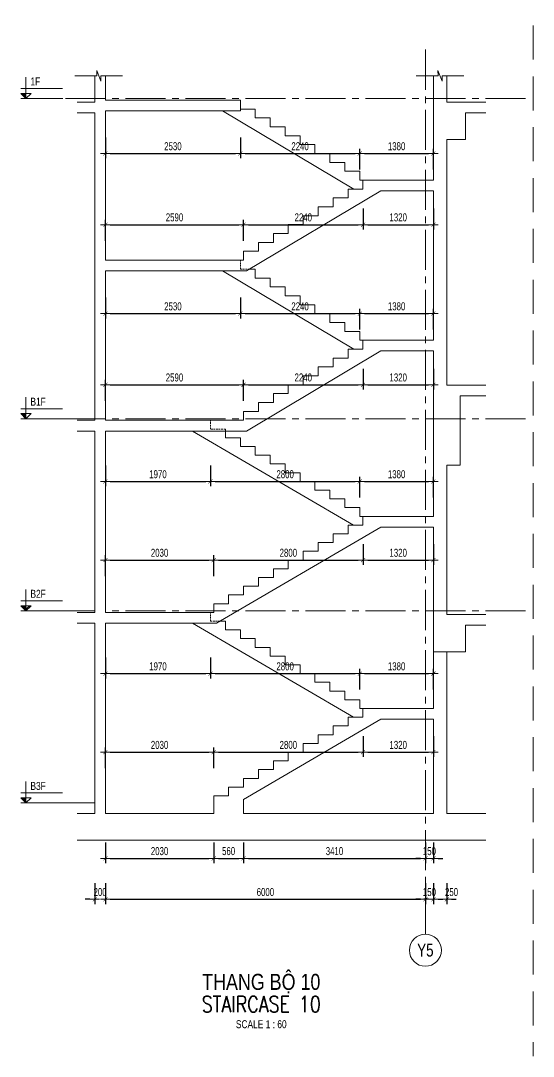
# Model space of a CAD drawing. Header units: millimetres. Extents: x -179076 to 254975, y -18667 to 296191.
# Drawn here: x 132580 to 142192, y 226951 to 246356 of the extents above; entities that cross this region are included whole.
import ezdxf
from ezdxf.enums import TextEntityAlignment as Align

# ---------------------------------------------------------------- set-up
doc = ezdxf.new("R2010")
doc.units = ezdxf.units.MM
doc.linetypes.add('CENTER2', pattern=[1.125, 0.75, -0.125, 0.125, -0.125])
doc.linetypes.add('HIDDEN2', pattern=[4.7625, 3.175, -1.5875])
doc.layers.get('Defpoints').update_dxf_attribs({"color": 151, "lineweight": 9})
for name, color, linetype, lineweight in [('NDC_S_ANNO', 7, 'Continuous', 20), ('NDC_S_AXIS', 5, 'CENTER2', 13), ('NDC_S_CONTINUOUS', 3, 'Continuous', 20), ('NDC_S_DIM', 1, 'Continuous', 15), ('NDC_S_ENG TITLE', 3, 'Continuous', 20), ('NDC_S_HIDDEN', 8, 'HIDDEN2', 13), ('NDC_S_SLAB', 2, 'Continuous', 20), ('NDC_S_SYMBOL', 1, 'Continuous', 15), ('NDC_S_TEXT SYMBOL', 7, 'Continuous', 20), ('NDC_S_VN TEXT', 7, 'Continuous', 20), ('NDC_S_VN TITLE', 6, 'Continuous', 35)]:
    doc.layers.add(name, color=color, linetype=linetype, lineweight=lineweight)
doc.styles.add('NDC_ANNO', font='', dxfattribs={"width": 0.8})
doc.styles.add('NDC_DIM', font='', dxfattribs={"width": 0.75})
doc.styles.add('NDC_EN TXT', font='romans.shx', dxfattribs={"width": 0.8})
doc.styles.add('NDC_VIE TXT', font='arial.ttf', dxfattribs={"width": 0.8})
doc.styles.get('NDC_ANNO').set_extended_font_data('Dotum')
doc.styles.get('NDC_DIM').set_extended_font_data('Dotum')
doc.dimstyles.new('NDC_dim_60', dxfattribs={"dimscale": 60, "dimtxt": 2.5, "dimasz": 1.5, "dimexe": 1.5, "dimexo": 2.5, "dimgap": 1, "dimtad": 1, "dimdec": 0, "dimzin": 0, "dimdsep": 46, "dimtxsty": 'NDC_DIM', "dimblk": 'DIMMARK', "dimcen": 0.09, "dimdle": 1.2, "dimclrd": 1, "dimclre": 1, "dimclrt": 3, "dimadec": 0, "dimazin": 0, "dimtfac": 1, "dimtdec": 0, "dimtix": 1, "dimtofl": 0, "dimtmove": 0, "dimatfit": 3, "dimfxl": 5, "dimfxlon": 1, "dimtolj": 1, "dimtzin": 0, "dimarcsym": 0})

# ---------------------------------------------------------------- blocks, each defined once
blk = doc.blocks.new('kata_block_CT')
at = {"layer": 'NDC_S_ANNO'}
blk.add_hatch(color=3, dxfattribs=at).paths.add_polyline_path([(0, 1.6), (-1.61, 1.6), (0, 0)])
at = {"layer": 'NDC_S_ANNO', "ltscale": 50}
h = blk.add_hatch(dxfattribs=at)
h.set_pattern_fill('ANSI31', color=256, scale=1.406, style=0)
h.paths.add_polyline_path([(0, 1.6), (0, 0), (1.61, 1.6)])
for p, q in [((11.56, 0), (-1.64, 0)), ((-1.59, 3.14), (11.47, 3.14))]:
    blk.add_line(p, q, dxfattribs=at)
for points in [[(0, 6.69), (0, 0)], [(0, 0), (-1.61, 1.6), (0, 1.6)], [(0, 0), (1.61, 1.6), (0, 1.6)]]:
    blk.add_lwpolyline(points, dxfattribs=at)
at = {"layer": 'NDC_S_ANNO', "color": 8, "ltscale": 50}
blk.add_lwpolyline([(0, 0), (-1.61, 1.6), (0, 1.6)], dxfattribs=at)
at = {"layer": 'NDC_S_TEXT SYMBOL', "color": 3, "style": 'NDC_ANNO', "width": 0.8}
blk.add_attdef('CT', (1.41, 4.07), '', height=2.5, dxfattribs=at)
blk = doc.blocks.new('DIMMARK')
at = {"layer": 'NDC_S_DIM', "color": 1}
blk.add_line((-1.5, 0), (1, 0), dxfattribs=at)
at = {"layer": 'NDC_S_DIM', "color": 2, "const_width": 0.1}
blk.add_lwpolyline([(-0.42, -0.42), (0.42, 0.42)], dxfattribs=at)
blk = doc.blocks.new('*D1281')
at = {"layer": 'Defpoints', "color": 0, "transparency": 16777216}
for p in [(136199, 232650), (134169, 231498), (136199, 231498)]:
    blk.add_point(p, dxfattribs=at)
at = {"layer": 'NDC_S_DIM', "color": 1, "lineweight": -2, "transparency": 16777216}
for p, q in [((134169, 232350), (134169, 232740)), ((136199, 232350), (136199, 232740)), ((134259, 232650), (136109, 232650))]:
    blk.add_line(p, q, dxfattribs=at)
at = {"layer": 'NDC_S_DIM', "color": 1, "lineweight": -2, "transparency": 16777216, "xscale": 90, "yscale": 90, "zscale": 90, "rotation": 180}
blk.add_blockref('DIMMARK', (134169, 232650), dxfattribs=at)
at = {"layer": 'NDC_S_DIM', "color": 1, "lineweight": -2, "transparency": 16777216, "xscale": 90, "yscale": 90, "zscale": 90}
blk.add_blockref('DIMMARK', (136199, 232650), dxfattribs=at)
at = {"layer": 'NDC_S_DIM', "color": 3, "transparency": 16777216, "insert": (135184, 232785), "char_height": 150, "attachment_point": 5, "style": 'NDC_DIM'}
blk.add_mtext('\\A1;2030', dxfattribs=at)
blk = doc.blocks.new('*D1282')
at = {"layer": 'Defpoints', "color": 0, "transparency": 16777216}
for p in [(138999, 233304), (138999, 232650), (136199, 231498)]:
    blk.add_point(p, dxfattribs=at)
at = {"layer": 'NDC_S_DIM', "color": 1, "lineweight": -2, "transparency": 16777216}
for p, q in [((138999, 232950), (138999, 232560)), ((136199, 232350), (136199, 232740)), ((136289, 232650), (138909, 232650))]:
    blk.add_line(p, q, dxfattribs=at)
at = {"layer": 'NDC_S_DIM', "color": 1, "lineweight": -2, "transparency": 16777216, "xscale": 90, "yscale": 90, "zscale": 90, "rotation": 180}
blk.add_blockref('DIMMARK', (136199, 232650), dxfattribs=at)
at = {"layer": 'NDC_S_DIM', "color": 1, "lineweight": -2, "transparency": 16777216, "xscale": 90, "yscale": 90, "zscale": 90}
blk.add_blockref('DIMMARK', (138999, 232650), dxfattribs=at)
at = {"layer": 'NDC_S_DIM', "color": 3, "transparency": 16777216, "insert": (137599, 232785), "char_height": 150, "attachment_point": 5, "style": 'NDC_DIM'}
blk.add_mtext('\\A1;2800', dxfattribs=at)
blk = doc.blocks.new('*D1283')
at = {"layer": 'Defpoints', "color": 0, "transparency": 16777216}
for p in [(138999, 233304), (140319, 233268), (140319, 232650)]:
    blk.add_point(p, dxfattribs=at)
at = {"layer": 'NDC_S_DIM', "color": 1, "lineweight": -2, "transparency": 16777216}
for p, q in [((138999, 232950), (138999, 232560)), ((140319, 232950), (140319, 232560)), ((139089, 232650), (140229, 232650))]:
    blk.add_line(p, q, dxfattribs=at)
at = {"layer": 'NDC_S_DIM', "color": 1, "lineweight": -2, "transparency": 16777216, "xscale": 90, "yscale": 90, "zscale": 90, "rotation": 180}
blk.add_blockref('DIMMARK', (138999, 232650), dxfattribs=at)
at = {"layer": 'NDC_S_DIM', "color": 1, "lineweight": -2, "transparency": 16777216, "xscale": 90, "yscale": 90, "zscale": 90}
blk.add_blockref('DIMMARK', (140319, 232650), dxfattribs=at)
at = {"layer": 'NDC_S_DIM', "color": 3, "transparency": 16777216, "insert": (139659, 232785), "char_height": 150, "attachment_point": 5, "style": 'NDC_DIM'}
blk.add_mtext('\\A1;1320', dxfattribs=at)
blk = doc.blocks.new('*D1284')
at = {"layer": 'Defpoints', "color": 0, "transparency": 16777216}
for p in [(134169, 235268), (136139, 235268), (136139, 234122)]:
    blk.add_point(p, dxfattribs=at)
at = {"layer": 'NDC_S_DIM', "color": 1, "lineweight": -2, "transparency": 16777216}
for p, q in [((134169, 234422), (134169, 234032)), ((136139, 234422), (136139, 234032)), ((134259, 234122), (136049, 234122))]:
    blk.add_line(p, q, dxfattribs=at)
at = {"layer": 'NDC_S_DIM', "color": 1, "lineweight": -2, "transparency": 16777216, "xscale": 90, "yscale": 90, "zscale": 90, "rotation": 180}
blk.add_blockref('DIMMARK', (134169, 234122), dxfattribs=at)
at = {"layer": 'NDC_S_DIM', "color": 1, "lineweight": -2, "transparency": 16777216, "xscale": 90, "yscale": 90, "zscale": 90}
blk.add_blockref('DIMMARK', (136139, 234122), dxfattribs=at)
at = {"layer": 'NDC_S_DIM', "color": 3, "transparency": 16777216, "insert": (135154, 234257), "char_height": 150, "attachment_point": 5, "style": 'NDC_DIM'}
blk.add_mtext('\\A1;1970', dxfattribs=at)
blk = doc.blocks.new('*D1285')
at = {"layer": 'Defpoints', "color": 0, "transparency": 16777216}
for p in [(136139, 235268), (138939, 234122), (138939, 233468)]:
    blk.add_point(p, dxfattribs=at)
at = {"layer": 'NDC_S_DIM', "color": 1, "lineweight": -2, "transparency": 16777216}
for p, q in [((136139, 234422), (136139, 234032)), ((136229, 234122), (138849, 234122)), ((138939, 233822), (138939, 234212))]:
    blk.add_line(p, q, dxfattribs=at)
at = {"layer": 'NDC_S_DIM', "color": 1, "lineweight": -2, "transparency": 16777216, "xscale": 90, "yscale": 90, "zscale": 90, "rotation": 180}
blk.add_blockref('DIMMARK', (136139, 234122), dxfattribs=at)
at = {"layer": 'NDC_S_DIM', "color": 1, "lineweight": -2, "transparency": 16777216, "xscale": 90, "yscale": 90, "zscale": 90}
blk.add_blockref('DIMMARK', (138939, 234122), dxfattribs=at)
at = {"layer": 'NDC_S_DIM', "color": 3, "transparency": 16777216, "insert": (137539, 234257), "char_height": 150, "attachment_point": 5, "style": 'NDC_DIM'}
blk.add_mtext('\\A1;2800', dxfattribs=at)
blk = doc.blocks.new('*D1286')
at = {"layer": 'Defpoints', "color": 0, "transparency": 16777216}
for p in [(140319, 234122), (138939, 233468), (140319, 233468)]:
    blk.add_point(p, dxfattribs=at)
at = {"layer": 'NDC_S_DIM', "color": 1, "lineweight": -2, "transparency": 16777216}
for p, q in [((138939, 233822), (138939, 234212)), ((139029, 234122), (140229, 234122)), ((140319, 233822), (140319, 234212))]:
    blk.add_line(p, q, dxfattribs=at)
at = {"layer": 'NDC_S_DIM', "color": 1, "lineweight": -2, "transparency": 16777216, "xscale": 90, "yscale": 90, "zscale": 90, "rotation": 180}
blk.add_blockref('DIMMARK', (138939, 234122), dxfattribs=at)
at = {"layer": 'NDC_S_DIM', "color": 1, "lineweight": -2, "transparency": 16777216, "xscale": 90, "yscale": 90, "zscale": 90}
blk.add_blockref('DIMMARK', (140319, 234122), dxfattribs=at)
at = {"layer": 'NDC_S_DIM', "color": 3, "transparency": 16777216, "insert": (139629, 234257), "char_height": 150, "attachment_point": 5, "style": 'NDC_DIM'}
blk.add_mtext('\\A1;1380', dxfattribs=at)
blk = doc.blocks.new('*D1287')
at = {"layer": 'Defpoints', "color": 0, "transparency": 16777216}
for p in [(136199, 236250), (134169, 235268), (136199, 235298)]:
    blk.add_point(p, dxfattribs=at)
at = {"layer": 'NDC_S_DIM', "color": 1, "lineweight": -2, "transparency": 16777216}
for p, q in [((134169, 235950), (134169, 236340)), ((134259, 236250), (136109, 236250)), ((136199, 235950), (136199, 236340))]:
    blk.add_line(p, q, dxfattribs=at)
at = {"layer": 'NDC_S_DIM', "color": 1, "lineweight": -2, "transparency": 16777216, "xscale": 90, "yscale": 90, "zscale": 90, "rotation": 180}
blk.add_blockref('DIMMARK', (134169, 236250), dxfattribs=at)
at = {"layer": 'NDC_S_DIM', "color": 1, "lineweight": -2, "transparency": 16777216, "xscale": 90, "yscale": 90, "zscale": 90}
blk.add_blockref('DIMMARK', (136199, 236250), dxfattribs=at)
at = {"layer": 'NDC_S_DIM', "color": 3, "transparency": 16777216, "insert": (135184, 236385), "char_height": 150, "attachment_point": 5, "style": 'NDC_DIM'}
blk.add_mtext('\\A1;2030', dxfattribs=at)
blk = doc.blocks.new('*D1288')
at = {"layer": 'Defpoints', "color": 0, "transparency": 16777216}
for p in [(138999, 236904), (138999, 236250), (136199, 235298)]:
    blk.add_point(p, dxfattribs=at)
at = {"layer": 'NDC_S_DIM', "color": 1, "lineweight": -2, "transparency": 16777216}
for p, q in [((138999, 236550), (138999, 236160)), ((136199, 235950), (136199, 236340)), ((136289, 236250), (138909, 236250))]:
    blk.add_line(p, q, dxfattribs=at)
at = {"layer": 'NDC_S_DIM', "color": 1, "lineweight": -2, "transparency": 16777216, "xscale": 90, "yscale": 90, "zscale": 90, "rotation": 180}
blk.add_blockref('DIMMARK', (136199, 236250), dxfattribs=at)
at = {"layer": 'NDC_S_DIM', "color": 1, "lineweight": -2, "transparency": 16777216, "xscale": 90, "yscale": 90, "zscale": 90}
blk.add_blockref('DIMMARK', (138999, 236250), dxfattribs=at)
at = {"layer": 'NDC_S_DIM', "color": 3, "transparency": 16777216, "insert": (137599, 236385), "char_height": 150, "attachment_point": 5, "style": 'NDC_DIM'}
blk.add_mtext('\\A1;2800', dxfattribs=at)
blk = doc.blocks.new('*D1289')
at = {"layer": 'Defpoints', "color": 0, "transparency": 16777216}
for p in [(138999, 236904), (140319, 236868), (140319, 236250)]:
    blk.add_point(p, dxfattribs=at)
at = {"layer": 'NDC_S_DIM', "color": 1, "lineweight": -2, "transparency": 16777216}
for p, q in [((138999, 236550), (138999, 236160)), ((140319, 236550), (140319, 236160)), ((139089, 236250), (140229, 236250))]:
    blk.add_line(p, q, dxfattribs=at)
at = {"layer": 'NDC_S_DIM', "color": 1, "lineweight": -2, "transparency": 16777216, "xscale": 90, "yscale": 90, "zscale": 90, "rotation": 180}
blk.add_blockref('DIMMARK', (138999, 236250), dxfattribs=at)
at = {"layer": 'NDC_S_DIM', "color": 1, "lineweight": -2, "transparency": 16777216, "xscale": 90, "yscale": 90, "zscale": 90}
blk.add_blockref('DIMMARK', (140319, 236250), dxfattribs=at)
at = {"layer": 'NDC_S_DIM', "color": 3, "transparency": 16777216, "insert": (139659, 236385), "char_height": 150, "attachment_point": 5, "style": 'NDC_DIM'}
blk.add_mtext('\\A1;1320', dxfattribs=at)
blk = doc.blocks.new('*D1290')
at = {"layer": 'Defpoints', "color": 0, "transparency": 16777216}
for p in [(134169, 238868), (136139, 238868), (136139, 237722)]:
    blk.add_point(p, dxfattribs=at)
at = {"layer": 'NDC_S_DIM', "color": 1, "lineweight": -2, "transparency": 16777216}
for p, q in [((134169, 238022), (134169, 237632)), ((136139, 238022), (136139, 237632)), ((134259, 237722), (136049, 237722))]:
    blk.add_line(p, q, dxfattribs=at)
at = {"layer": 'NDC_S_DIM', "color": 1, "lineweight": -2, "transparency": 16777216, "xscale": 90, "yscale": 90, "zscale": 90, "rotation": 180}
blk.add_blockref('DIMMARK', (134169, 237722), dxfattribs=at)
at = {"layer": 'NDC_S_DIM', "color": 1, "lineweight": -2, "transparency": 16777216, "xscale": 90, "yscale": 90, "zscale": 90}
blk.add_blockref('DIMMARK', (136139, 237722), dxfattribs=at)
at = {"layer": 'NDC_S_DIM', "color": 3, "transparency": 16777216, "insert": (135154, 237857), "char_height": 150, "attachment_point": 5, "style": 'NDC_DIM'}
blk.add_mtext('\\A1;1970', dxfattribs=at)
blk = doc.blocks.new('*D1291')
at = {"layer": 'Defpoints', "color": 0, "transparency": 16777216}
for p in [(136139, 238868), (138939, 237722), (138939, 237068)]:
    blk.add_point(p, dxfattribs=at)
at = {"layer": 'NDC_S_DIM', "color": 1, "lineweight": -2, "transparency": 16777216}
for p, q in [((136139, 238022), (136139, 237632)), ((136229, 237722), (138849, 237722)), ((138939, 237422), (138939, 237812))]:
    blk.add_line(p, q, dxfattribs=at)
at = {"layer": 'NDC_S_DIM', "color": 1, "lineweight": -2, "transparency": 16777216, "xscale": 90, "yscale": 90, "zscale": 90, "rotation": 180}
blk.add_blockref('DIMMARK', (136139, 237722), dxfattribs=at)
at = {"layer": 'NDC_S_DIM', "color": 1, "lineweight": -2, "transparency": 16777216, "xscale": 90, "yscale": 90, "zscale": 90}
blk.add_blockref('DIMMARK', (138939, 237722), dxfattribs=at)
at = {"layer": 'NDC_S_DIM', "color": 3, "transparency": 16777216, "insert": (137539, 237857), "char_height": 150, "attachment_point": 5, "style": 'NDC_DIM'}
blk.add_mtext('\\A1;2800', dxfattribs=at)
blk = doc.blocks.new('*D1292')
at = {"layer": 'Defpoints', "color": 0, "transparency": 16777216}
for p in [(140319, 237722), (138939, 237068), (140319, 237068)]:
    blk.add_point(p, dxfattribs=at)
at = {"layer": 'NDC_S_DIM', "color": 1, "lineweight": -2, "transparency": 16777216}
for p, q in [((138939, 237422), (138939, 237812)), ((139029, 237722), (140229, 237722)), ((140319, 237422), (140319, 237812))]:
    blk.add_line(p, q, dxfattribs=at)
at = {"layer": 'NDC_S_DIM', "color": 1, "lineweight": -2, "transparency": 16777216, "xscale": 90, "yscale": 90, "zscale": 90, "rotation": 180}
blk.add_blockref('DIMMARK', (138939, 237722), dxfattribs=at)
at = {"layer": 'NDC_S_DIM', "color": 1, "lineweight": -2, "transparency": 16777216, "xscale": 90, "yscale": 90, "zscale": 90}
blk.add_blockref('DIMMARK', (140319, 237722), dxfattribs=at)
at = {"layer": 'NDC_S_DIM', "color": 3, "transparency": 16777216, "insert": (139629, 237857), "char_height": 150, "attachment_point": 5, "style": 'NDC_DIM'}
blk.add_mtext('\\A1;1380', dxfattribs=at)
blk = doc.blocks.new('*D1293')
at = {"layer": 'Defpoints', "color": 0, "transparency": 16777216}
for p in [(136759, 239534), (134169, 238868), (136759, 238868)]:
    blk.add_point(p, dxfattribs=at)
at = {"layer": 'NDC_S_DIM', "color": 1, "lineweight": -2, "transparency": 16777216}
for p, q in [((134169, 239234), (134169, 239624)), ((134259, 239534), (136669, 239534)), ((136759, 239234), (136759, 239624))]:
    blk.add_line(p, q, dxfattribs=at)
at = {"layer": 'NDC_S_DIM', "color": 1, "lineweight": -2, "transparency": 16777216, "xscale": 90, "yscale": 90, "zscale": 90, "rotation": 180}
blk.add_blockref('DIMMARK', (134169, 239534), dxfattribs=at)
at = {"layer": 'NDC_S_DIM', "color": 1, "lineweight": -2, "transparency": 16777216, "xscale": 90, "yscale": 90, "zscale": 90}
blk.add_blockref('DIMMARK', (136759, 239534), dxfattribs=at)
at = {"layer": 'NDC_S_DIM', "color": 3, "transparency": 16777216, "insert": (135464, 239670), "char_height": 150, "attachment_point": 5, "style": 'NDC_DIM'}
blk.add_mtext('\\A1;2590', dxfattribs=at)
blk = doc.blocks.new('*D1294')
at = {"layer": 'Defpoints', "color": 0, "transparency": 16777216}
for p in [(138999, 240201), (138999, 239534), (136759, 238868)]:
    blk.add_point(p, dxfattribs=at)
at = {"layer": 'NDC_S_DIM', "color": 1, "lineweight": -2, "transparency": 16777216}
for p, q in [((138999, 239834), (138999, 239444)), ((136759, 239234), (136759, 239624)), ((136849, 239534), (138909, 239534))]:
    blk.add_line(p, q, dxfattribs=at)
at = {"layer": 'NDC_S_DIM', "color": 1, "lineweight": -2, "transparency": 16777216, "xscale": 90, "yscale": 90, "zscale": 90, "rotation": 180}
blk.add_blockref('DIMMARK', (136759, 239534), dxfattribs=at)
at = {"layer": 'NDC_S_DIM', "color": 1, "lineweight": -2, "transparency": 16777216, "xscale": 90, "yscale": 90, "zscale": 90}
blk.add_blockref('DIMMARK', (138999, 239534), dxfattribs=at)
at = {"layer": 'NDC_S_DIM', "color": 3, "transparency": 16777216, "insert": (137879, 239670), "char_height": 150, "attachment_point": 5, "style": 'NDC_DIM'}
blk.add_mtext('\\A1;2240', dxfattribs=at)
blk = doc.blocks.new('*D1295')
at = {"layer": 'Defpoints', "color": 0, "transparency": 16777216}
for p in [(138999, 240201), (140319, 240168), (140319, 239534)]:
    blk.add_point(p, dxfattribs=at)
at = {"layer": 'NDC_S_DIM', "color": 1, "lineweight": -2, "transparency": 16777216}
for p, q in [((138999, 239834), (138999, 239444)), ((140319, 239834), (140319, 239444)), ((139089, 239534), (140229, 239534))]:
    blk.add_line(p, q, dxfattribs=at)
at = {"layer": 'NDC_S_DIM', "color": 1, "lineweight": -2, "transparency": 16777216, "xscale": 90, "yscale": 90, "zscale": 90, "rotation": 180}
blk.add_blockref('DIMMARK', (138999, 239534), dxfattribs=at)
at = {"layer": 'NDC_S_DIM', "color": 1, "lineweight": -2, "transparency": 16777216, "xscale": 90, "yscale": 90, "zscale": 90}
blk.add_blockref('DIMMARK', (140319, 239534), dxfattribs=at)
at = {"layer": 'NDC_S_DIM', "color": 3, "transparency": 16777216, "insert": (139659, 239670), "char_height": 150, "attachment_point": 5, "style": 'NDC_DIM'}
blk.add_mtext('\\A1;1320', dxfattribs=at)
blk = doc.blocks.new('*D1296')
at = {"layer": 'Defpoints', "color": 0, "transparency": 16777216}
for p in [(134169, 241868), (136699, 241865), (136699, 240868)]:
    blk.add_point(p, dxfattribs=at)
at = {"layer": 'NDC_S_DIM', "color": 1, "lineweight": -2, "transparency": 16777216}
for p, q in [((134169, 241168), (134169, 240778)), ((136699, 241168), (136699, 240778)), ((134259, 240868), (136609, 240868))]:
    blk.add_line(p, q, dxfattribs=at)
at = {"layer": 'NDC_S_DIM', "color": 1, "lineweight": -2, "transparency": 16777216, "xscale": 90, "yscale": 90, "zscale": 90, "rotation": 180}
blk.add_blockref('DIMMARK', (134169, 240868), dxfattribs=at)
at = {"layer": 'NDC_S_DIM', "color": 1, "lineweight": -2, "transparency": 16777216, "xscale": 90, "yscale": 90, "zscale": 90}
blk.add_blockref('DIMMARK', (136699, 240868), dxfattribs=at)
at = {"layer": 'NDC_S_DIM', "color": 3, "transparency": 16777216, "insert": (135434, 241003), "char_height": 150, "attachment_point": 5, "style": 'NDC_DIM'}
blk.add_mtext('\\A1;2530', dxfattribs=at)
blk = doc.blocks.new('*D1297')
at = {"layer": 'Defpoints', "color": 0, "transparency": 16777216}
for p in [(136699, 241865), (138939, 240868), (138939, 240368)]:
    blk.add_point(p, dxfattribs=at)
at = {"layer": 'NDC_S_DIM', "color": 1, "lineweight": -2, "transparency": 16777216}
for p, q in [((136699, 241168), (136699, 240778)), ((136789, 240868), (138849, 240868)), ((138939, 240568), (138939, 240958))]:
    blk.add_line(p, q, dxfattribs=at)
at = {"layer": 'NDC_S_DIM', "color": 1, "lineweight": -2, "transparency": 16777216, "xscale": 90, "yscale": 90, "zscale": 90, "rotation": 180}
blk.add_blockref('DIMMARK', (136699, 240868), dxfattribs=at)
at = {"layer": 'NDC_S_DIM', "color": 1, "lineweight": -2, "transparency": 16777216, "xscale": 90, "yscale": 90, "zscale": 90}
blk.add_blockref('DIMMARK', (138939, 240868), dxfattribs=at)
at = {"layer": 'NDC_S_DIM', "color": 3, "transparency": 16777216, "insert": (137819, 241003), "char_height": 150, "attachment_point": 5, "style": 'NDC_DIM'}
blk.add_mtext('\\A1;2240', dxfattribs=at)
blk = doc.blocks.new('*D1298')
at = {"layer": 'Defpoints', "color": 0, "transparency": 16777216}
for p in [(140319, 240868), (138939, 240368), (140319, 240368)]:
    blk.add_point(p, dxfattribs=at)
at = {"layer": 'NDC_S_DIM', "color": 1, "lineweight": -2, "transparency": 16777216}
for p, q in [((138939, 240568), (138939, 240958)), ((139029, 240868), (140229, 240868)), ((140319, 240568), (140319, 240958))]:
    blk.add_line(p, q, dxfattribs=at)
at = {"layer": 'NDC_S_DIM', "color": 1, "lineweight": -2, "transparency": 16777216, "xscale": 90, "yscale": 90, "zscale": 90, "rotation": 180}
blk.add_blockref('DIMMARK', (138939, 240868), dxfattribs=at)
at = {"layer": 'NDC_S_DIM', "color": 1, "lineweight": -2, "transparency": 16777216, "xscale": 90, "yscale": 90, "zscale": 90}
blk.add_blockref('DIMMARK', (140319, 240868), dxfattribs=at)
at = {"layer": 'NDC_S_DIM', "color": 3, "transparency": 16777216, "insert": (139629, 241003), "char_height": 150, "attachment_point": 5, "style": 'NDC_DIM'}
blk.add_mtext('\\A1;1380', dxfattribs=at)
blk = doc.blocks.new('*D1299')
at = {"layer": 'Defpoints', "color": 0, "transparency": 16777216}
for p in [(136759, 242534), (134169, 241868), (136759, 241868)]:
    blk.add_point(p, dxfattribs=at)
at = {"layer": 'NDC_S_DIM', "color": 1, "lineweight": -2, "transparency": 16777216}
for p, q in [((134169, 242234), (134169, 242624)), ((136759, 242234), (136759, 242624)), ((134259, 242534), (136669, 242534))]:
    blk.add_line(p, q, dxfattribs=at)
at = {"layer": 'NDC_S_DIM', "color": 1, "lineweight": -2, "transparency": 16777216, "xscale": 90, "yscale": 90, "zscale": 90, "rotation": 180}
blk.add_blockref('DIMMARK', (134169, 242534), dxfattribs=at)
at = {"layer": 'NDC_S_DIM', "color": 1, "lineweight": -2, "transparency": 16777216, "xscale": 90, "yscale": 90, "zscale": 90}
blk.add_blockref('DIMMARK', (136759, 242534), dxfattribs=at)
at = {"layer": 'NDC_S_DIM', "color": 3, "transparency": 16777216, "insert": (135464, 242670), "char_height": 150, "attachment_point": 5, "style": 'NDC_DIM'}
blk.add_mtext('\\A1;2590', dxfattribs=at)
blk = doc.blocks.new('*D1300')
at = {"layer": 'Defpoints', "color": 0, "transparency": 16777216}
for p in [(138999, 243201), (138999, 242534), (136759, 241868)]:
    blk.add_point(p, dxfattribs=at)
at = {"layer": 'NDC_S_DIM', "color": 1, "lineweight": -2, "transparency": 16777216}
for p, q in [((138999, 242834), (138999, 242444)), ((136759, 242234), (136759, 242624)), ((136849, 242534), (138909, 242534))]:
    blk.add_line(p, q, dxfattribs=at)
at = {"layer": 'NDC_S_DIM', "color": 1, "lineweight": -2, "transparency": 16777216, "xscale": 90, "yscale": 90, "zscale": 90, "rotation": 180}
blk.add_blockref('DIMMARK', (136759, 242534), dxfattribs=at)
at = {"layer": 'NDC_S_DIM', "color": 1, "lineweight": -2, "transparency": 16777216, "xscale": 90, "yscale": 90, "zscale": 90}
blk.add_blockref('DIMMARK', (138999, 242534), dxfattribs=at)
at = {"layer": 'NDC_S_DIM', "color": 3, "transparency": 16777216, "insert": (137879, 242670), "char_height": 150, "attachment_point": 5, "style": 'NDC_DIM'}
blk.add_mtext('\\A1;2240', dxfattribs=at)
blk = doc.blocks.new('*D1301')
at = {"layer": 'Defpoints', "color": 0, "transparency": 16777216}
for p in [(138999, 243201), (140319, 243168), (140319, 242534)]:
    blk.add_point(p, dxfattribs=at)
at = {"layer": 'NDC_S_DIM', "color": 1, "lineweight": -2, "transparency": 16777216}
for p, q in [((138999, 242834), (138999, 242444)), ((140319, 242834), (140319, 242444)), ((139089, 242534), (140229, 242534))]:
    blk.add_line(p, q, dxfattribs=at)
at = {"layer": 'NDC_S_DIM', "color": 1, "lineweight": -2, "transparency": 16777216, "xscale": 90, "yscale": 90, "zscale": 90, "rotation": 180}
blk.add_blockref('DIMMARK', (138999, 242534), dxfattribs=at)
at = {"layer": 'NDC_S_DIM', "color": 1, "lineweight": -2, "transparency": 16777216, "xscale": 90, "yscale": 90, "zscale": 90}
blk.add_blockref('DIMMARK', (140319, 242534), dxfattribs=at)
at = {"layer": 'NDC_S_DIM', "color": 3, "transparency": 16777216, "insert": (139659, 242670), "char_height": 150, "attachment_point": 5, "style": 'NDC_DIM'}
blk.add_mtext('\\A1;1320', dxfattribs=at)
blk = doc.blocks.new('*D1302')
at = {"layer": 'Defpoints', "color": 0, "transparency": 16777216}
for p in [(134169, 244668), (136699, 244668), (136699, 243868)]:
    blk.add_point(p, dxfattribs=at)
at = {"layer": 'NDC_S_DIM', "color": 1, "lineweight": -2, "transparency": 16777216}
for p, q in [((134169, 244168), (134169, 243778)), ((136699, 244168), (136699, 243778)), ((134259, 243868), (136609, 243868))]:
    blk.add_line(p, q, dxfattribs=at)
at = {"layer": 'NDC_S_DIM', "color": 1, "lineweight": -2, "transparency": 16777216, "xscale": 90, "yscale": 90, "zscale": 90, "rotation": 180}
blk.add_blockref('DIMMARK', (134169, 243868), dxfattribs=at)
at = {"layer": 'NDC_S_DIM', "color": 1, "lineweight": -2, "transparency": 16777216, "xscale": 90, "yscale": 90, "zscale": 90}
blk.add_blockref('DIMMARK', (136699, 243868), dxfattribs=at)
at = {"layer": 'NDC_S_DIM', "color": 3, "transparency": 16777216, "insert": (135434, 244003), "char_height": 150, "attachment_point": 5, "style": 'NDC_DIM'}
blk.add_mtext('\\A1;2530', dxfattribs=at)
blk = doc.blocks.new('*D1303')
at = {"layer": 'Defpoints', "color": 0, "transparency": 16777216}
for p in [(136699, 244668), (138939, 243868), (138939, 243368)]:
    blk.add_point(p, dxfattribs=at)
at = {"layer": 'NDC_S_DIM', "color": 1, "lineweight": -2, "transparency": 16777216}
for p, q in [((136699, 244168), (136699, 243778)), ((138939, 243568), (138939, 243958)), ((136789, 243868), (138849, 243868))]:
    blk.add_line(p, q, dxfattribs=at)
at = {"layer": 'NDC_S_DIM', "color": 1, "lineweight": -2, "transparency": 16777216, "xscale": 90, "yscale": 90, "zscale": 90, "rotation": 180}
blk.add_blockref('DIMMARK', (136699, 243868), dxfattribs=at)
at = {"layer": 'NDC_S_DIM', "color": 1, "lineweight": -2, "transparency": 16777216, "xscale": 90, "yscale": 90, "zscale": 90}
blk.add_blockref('DIMMARK', (138939, 243868), dxfattribs=at)
at = {"layer": 'NDC_S_DIM', "color": 3, "transparency": 16777216, "insert": (137819, 244003), "char_height": 150, "attachment_point": 5, "style": 'NDC_DIM'}
blk.add_mtext('\\A1;2240', dxfattribs=at)
blk = doc.blocks.new('*D1304')
at = {"layer": 'Defpoints', "color": 0, "transparency": 16777216}
for p in [(140319, 243868), (138939, 243368), (140319, 243368)]:
    blk.add_point(p, dxfattribs=at)
at = {"layer": 'NDC_S_DIM', "color": 1, "lineweight": -2, "transparency": 16777216}
for p, q in [((138939, 243568), (138939, 243958)), ((140319, 243568), (140319, 243958)), ((139029, 243868), (140229, 243868))]:
    blk.add_line(p, q, dxfattribs=at)
at = {"layer": 'NDC_S_DIM', "color": 1, "lineweight": -2, "transparency": 16777216, "xscale": 90, "yscale": 90, "zscale": 90, "rotation": 180}
blk.add_blockref('DIMMARK', (138939, 243868), dxfattribs=at)
at = {"layer": 'NDC_S_DIM', "color": 1, "lineweight": -2, "transparency": 16777216, "xscale": 90, "yscale": 90, "zscale": 90}
blk.add_blockref('DIMMARK', (140319, 243868), dxfattribs=at)
at = {"layer": 'NDC_S_DIM', "color": 3, "transparency": 16777216, "insert": (139629, 244003), "char_height": 150, "attachment_point": 5, "style": 'NDC_DIM'}
blk.add_mtext('\\A1;1380', dxfattribs=at)
blk = doc.blocks.new('Drawing name_symbol')
at = {"layer": 'NDC_S_ENG TITLE', "style": 'NDC_EN TXT', "width": 0.8}
blk.add_attdef('SECTDET1', text='', height=5, dxfattribs=at).set_placement((0, 1.01), align=Align.CENTER)
at = {"layer": 'NDC_S_TEXT SYMBOL', "lineweight": 25, "style": 'NDC_ANNO', "width": 0.8}
blk.add_attdef('SSCALE', text='', height=2.5, dxfattribs=at).set_placement((0, -4), align=Align.CENTER)
at = {"layer": 'NDC_S_VN TITLE', "style": 'NDC_VIE TXT', "width": 0.8}
blk.add_attdef('SECTDET2', text='', height=5, dxfattribs=at).set_placement((0, 7.97), align=Align.CENTER)
blk = doc.blocks.new('*U187')
at = {"layer": 'NDC_S_SYMBOL'}
blk.add_line((0, 5), (0, 9), dxfattribs=at)
blk.add_circle((0, 0), 5, dxfattribs=at)
at = {"layer": 'NDC_S_TEXT SYMBOL', "color": 7, "style": 'NDC_ANNO', "width": 0.8}
blk.add_attdef('GRID', text='', height=4, dxfattribs=at).set_placement((0, 0), align=Align.MIDDLE)
blk = doc.blocks.new('*D1317')
at = {"layer": 'Defpoints', "color": 0, "transparency": 16777216}
for p in [(134169, 231498), (136199, 231498), (136199, 230660)]:
    blk.add_point(p, dxfattribs=at)
at = {"layer": 'NDC_S_DIM', "color": 1, "lineweight": -2, "transparency": 16777216}
for p, q in [((134169, 230960), (134169, 230570)), ((136199, 230960), (136199, 230570)), ((134259, 230660), (136109, 230660))]:
    blk.add_line(p, q, dxfattribs=at)
at = {"layer": 'NDC_S_DIM', "color": 1, "lineweight": -2, "transparency": 16777216, "xscale": 90, "yscale": 90, "zscale": 90, "rotation": 180}
blk.add_blockref('DIMMARK', (134169, 230660), dxfattribs=at)
at = {"layer": 'NDC_S_DIM', "color": 1, "lineweight": -2, "transparency": 16777216, "xscale": 90, "yscale": 90, "zscale": 90}
blk.add_blockref('DIMMARK', (136199, 230660), dxfattribs=at)
at = {"layer": 'NDC_S_DIM', "color": 3, "transparency": 16777216, "insert": (135184, 230795), "char_height": 150, "attachment_point": 5, "style": 'NDC_DIM'}
blk.add_mtext('\\A1;2030', dxfattribs=at)
blk = doc.blocks.new('*D1318')
at = {"layer": 'Defpoints', "color": 0, "transparency": 16777216}
for p in [(136199, 231498), (136759, 231498), (136759, 230660)]:
    blk.add_point(p, dxfattribs=at)
at = {"layer": 'NDC_S_DIM', "color": 1, "lineweight": -2, "transparency": 16777216}
for p, q in [((136199, 230960), (136199, 230570)), ((136759, 230960), (136759, 230570)), ((136289, 230660), (136669, 230660))]:
    blk.add_line(p, q, dxfattribs=at)
at = {"layer": 'NDC_S_DIM', "color": 1, "lineweight": -2, "transparency": 16777216, "xscale": 90, "yscale": 90, "zscale": 90, "rotation": 180}
blk.add_blockref('DIMMARK', (136199, 230660), dxfattribs=at)
at = {"layer": 'NDC_S_DIM', "color": 1, "lineweight": -2, "transparency": 16777216, "xscale": 90, "yscale": 90, "zscale": 90}
blk.add_blockref('DIMMARK', (136759, 230660), dxfattribs=at)
at = {"layer": 'NDC_S_DIM', "color": 3, "transparency": 16777216, "insert": (136479, 230795), "char_height": 150, "attachment_point": 5, "style": 'NDC_DIM'}
blk.add_mtext('\\A1;560', dxfattribs=at)
blk = doc.blocks.new('*D1319')
at = {"layer": 'Defpoints', "color": 0, "transparency": 16777216}
for p in [(136759, 231498), (140169, 231498), (140169, 230660)]:
    blk.add_point(p, dxfattribs=at)
at = {"layer": 'NDC_S_DIM', "color": 1, "lineweight": -2, "transparency": 16777216}
for p, q in [((136759, 230960), (136759, 230570)), ((140169, 230960), (140169, 230570)), ((136849, 230660), (140079, 230660))]:
    blk.add_line(p, q, dxfattribs=at)
at = {"layer": 'NDC_S_DIM', "color": 1, "lineweight": -2, "transparency": 16777216, "xscale": 90, "yscale": 90, "zscale": 90, "rotation": 180}
blk.add_blockref('DIMMARK', (136759, 230660), dxfattribs=at)
at = {"layer": 'NDC_S_DIM', "color": 1, "lineweight": -2, "transparency": 16777216, "xscale": 90, "yscale": 90, "zscale": 90}
blk.add_blockref('DIMMARK', (140169, 230660), dxfattribs=at)
at = {"layer": 'NDC_S_DIM', "color": 3, "transparency": 16777216, "insert": (138464, 230795), "char_height": 150, "attachment_point": 5, "style": 'NDC_DIM'}
blk.add_mtext('\\A1;3410', dxfattribs=at)
blk = doc.blocks.new('*D1320')
at = {"layer": 'Defpoints', "color": 0, "transparency": 16777216}
for p in [(140169, 231498), (140319, 231498), (140319, 230660)]:
    blk.add_point(p, dxfattribs=at)
at = {"layer": 'NDC_S_DIM', "color": 1, "lineweight": -2, "transparency": 16777216}
for p, q in [((140169, 230960), (140169, 230570)), ((140319, 230960), (140319, 230570)), ((140079, 230660), (139989, 230660)), ((140409, 230660), (140499, 230660))]:
    blk.add_line(p, q, dxfattribs=at)
at = {"layer": 'NDC_S_DIM', "color": 1, "lineweight": -2, "transparency": 16777216, "xscale": 90, "yscale": 90, "zscale": 90}
blk.add_blockref('DIMMARK', (140169, 230660), dxfattribs=at)
at = {"layer": 'NDC_S_DIM', "color": 1, "lineweight": -2, "transparency": 16777216, "xscale": 90, "yscale": 90, "zscale": 90, "rotation": 180}
blk.add_blockref('DIMMARK', (140319, 230660), dxfattribs=at)
at = {"layer": 'NDC_S_DIM', "color": 3, "transparency": 16777216, "insert": (140244, 230795), "char_height": 150, "attachment_point": 5, "style": 'NDC_DIM'}
blk.add_mtext('\\A1;150', dxfattribs=at)
blk = doc.blocks.new('*D1321')
at = {"layer": 'Defpoints', "color": 0, "transparency": 16777216}
for p in [(133969, 231498), (134169, 231498), (134169, 229893)]:
    blk.add_point(p, dxfattribs=at)
at = {"layer": 'NDC_S_DIM', "color": 1, "lineweight": -2, "transparency": 16777216}
for p, q in [((133969, 230193), (133969, 229803)), ((134169, 230193), (134169, 229803)), ((133879, 229893), (133789, 229893)), ((134259, 229893), (134349, 229893))]:
    blk.add_line(p, q, dxfattribs=at)
at = {"layer": 'NDC_S_DIM', "color": 1, "lineweight": -2, "transparency": 16777216, "xscale": 90, "yscale": 90, "zscale": 90}
blk.add_blockref('DIMMARK', (133969, 229893), dxfattribs=at)
at = {"layer": 'NDC_S_DIM', "color": 1, "lineweight": -2, "transparency": 16777216, "xscale": 90, "yscale": 90, "zscale": 90, "rotation": 180}
blk.add_blockref('DIMMARK', (134169, 229893), dxfattribs=at)
at = {"layer": 'NDC_S_DIM', "color": 3, "transparency": 16777216, "insert": (134069, 230028), "char_height": 150, "attachment_point": 5, "style": 'NDC_DIM'}
blk.add_mtext('\\A1;200', dxfattribs=at)
blk = doc.blocks.new('*D1322')
at = {"layer": 'Defpoints', "color": 0, "transparency": 16777216}
for p in [(134169, 231498), (140169, 231498), (140169, 229893)]:
    blk.add_point(p, dxfattribs=at)
at = {"layer": 'NDC_S_DIM', "color": 1, "lineweight": -2, "transparency": 16777216}
for p, q in [((134169, 230193), (134169, 229803)), ((140169, 230193), (140169, 229803)), ((134259, 229893), (140079, 229893))]:
    blk.add_line(p, q, dxfattribs=at)
at = {"layer": 'NDC_S_DIM', "color": 1, "lineweight": -2, "transparency": 16777216, "xscale": 90, "yscale": 90, "zscale": 90, "rotation": 180}
blk.add_blockref('DIMMARK', (134169, 229893), dxfattribs=at)
at = {"layer": 'NDC_S_DIM', "color": 1, "lineweight": -2, "transparency": 16777216, "xscale": 90, "yscale": 90, "zscale": 90}
blk.add_blockref('DIMMARK', (140169, 229893), dxfattribs=at)
at = {"layer": 'NDC_S_DIM', "color": 3, "transparency": 16777216, "insert": (137169, 230028), "char_height": 150, "attachment_point": 5, "style": 'NDC_DIM'}
blk.add_mtext('\\A1;6000', dxfattribs=at)
blk = doc.blocks.new('*D1323')
at = {"layer": 'Defpoints', "color": 0, "transparency": 16777216}
for p in [(140169, 231498), (140319, 231498), (140319, 229893)]:
    blk.add_point(p, dxfattribs=at)
at = {"layer": 'NDC_S_DIM', "color": 1, "lineweight": -2, "transparency": 16777216}
for p, q in [((140169, 230193), (140169, 229803)), ((140319, 230193), (140319, 229803)), ((140079, 229893), (139989, 229893)), ((140409, 229893), (140499, 229893))]:
    blk.add_line(p, q, dxfattribs=at)
at = {"layer": 'NDC_S_DIM', "color": 1, "lineweight": -2, "transparency": 16777216, "xscale": 90, "yscale": 90, "zscale": 90}
blk.add_blockref('DIMMARK', (140169, 229893), dxfattribs=at)
at = {"layer": 'NDC_S_DIM', "color": 1, "lineweight": -2, "transparency": 16777216, "xscale": 90, "yscale": 90, "zscale": 90, "rotation": 180}
blk.add_blockref('DIMMARK', (140319, 229893), dxfattribs=at)
at = {"layer": 'NDC_S_DIM', "color": 3, "transparency": 16777216, "insert": (140244, 230028), "char_height": 150, "attachment_point": 5, "style": 'NDC_DIM'}
blk.add_mtext('\\A1;150', dxfattribs=at)
blk = doc.blocks.new('*D1324')
at = {"layer": 'Defpoints', "color": 0, "transparency": 16777216}
for p in [(140319, 231498), (140569, 231498), (140569, 229893)]:
    blk.add_point(p, dxfattribs=at)
at = {"layer": 'NDC_S_DIM', "color": 1, "lineweight": -2, "transparency": 16777216}
for p, q in [((140319, 230193), (140319, 229803)), ((140569, 230193), (140569, 229803)), ((140229, 229893), (140139, 229893)), ((140659, 229893), (140749, 229893))]:
    blk.add_line(p, q, dxfattribs=at)
at = {"layer": 'NDC_S_DIM', "color": 1, "lineweight": -2, "transparency": 16777216, "xscale": 90, "yscale": 90, "zscale": 90}
blk.add_blockref('DIMMARK', (140319, 229893), dxfattribs=at)
at = {"layer": 'NDC_S_DIM', "color": 1, "lineweight": -2, "transparency": 16777216, "xscale": 90, "yscale": 90, "zscale": 90, "rotation": 180}
blk.add_blockref('DIMMARK', (140569, 229893), dxfattribs=at)
at = {"layer": 'NDC_S_DIM', "color": 3, "transparency": 16777216, "insert": (140659, 230028), "char_height": 150, "attachment_point": 5, "style": 'NDC_DIM'}
blk.add_mtext('\\A1;250', dxfattribs=at)

msp = doc.modelspace()

# ---------------------------------------------------------------- linework, layer by layer
at = {"layer": 'NDC_S_AXIS', "ltscale": 1000}
for p, q in [((140168.7, 245813.7), (140168.7, 229478.1)), ((142046.2, 244897.8), (132775.2, 244897.8)), ((142046.2, 238897.8), (132775.2, 238897.8)), ((133968.7, 238897.8), (132775.2, 238897.8)), ((133968.7, 235297.8), (132775.2, 235297.8)), ((142046.2, 235297.8), (134168.7, 235297.8)), ((133968.7, 231697.8), (132775.2, 231697.8))]:
    msp.add_line(p, q, dxfattribs=at)
at = {"layer": 'NDC_S_CONTINUOUS'}
for p, q in [((138827.7, 243201.1), (136363.7, 244667.8)), ((138827.7, 240201.1), (136363.7, 241667.8)), ((138822.3, 236904.2), (135804.6, 238667.8)), ((138822.3, 233304.2), (135804.6, 235067.8))]:
    msp.add_line(p, q, dxfattribs=at)
for points in [[(138998.7, 243367.8), (138938.7, 243367.8), (138938.7, 243534.5), (138658.7, 243534.5), (138658.7, 243701.1), (138378.7, 243701.1), (138378.7, 243867.8), (138098.7, 243867.8), (138098.7, 244034.5), (137818.7, 244034.5), (137818.7, 244201.1), (137538.7, 244201.1), (137538.7, 244367.8), (137258.7, 244367.8), (137258.7, 244534.5), (136978.7, 244534.5), (136978.7, 244701.1), (136698.7, 244701.1)], [(138998.7, 240367.8), (138938.7, 240367.8), (138938.7, 240534.5), (138658.7, 240534.5), (138658.7, 240701.1), (138378.7, 240701.1), (138378.7, 240867.8), (138098.7, 240867.8), (138098.7, 241034.5), (137818.7, 241034.5), (137818.7, 241201.1), (137538.7, 241201.1), (137538.7, 241367.8), (137258.7, 241367.8), (137258.7, 241534.5), (136978.7, 241534.5), (136978.7, 241701.1), (136869.7, 241701.1)], [(138998.7, 237067.8), (138938.7, 237067.8), (138938.7, 237231.4), (138658.7, 237231.4), (138658.7, 237395.1), (138378.7, 237395.1), (138378.7, 237558.7), (138098.7, 237558.7), (138098.7, 237722.4), (137818.7, 237722.4), (137818.7, 237886), (137538.7, 237886), (137538.7, 238049.6), (137258.7, 238049.6), (137258.7, 238213.3), (136978.7, 238213.3), (136978.7, 238376.9), (136698.7, 238376.9), (136698.7, 238540.5), (136418.7, 238540.5), (136418.7, 238667.8)], [(138998.7, 233467.8), (138938.7, 233467.8), (138938.7, 233631.4), (138658.7, 233631.4), (138658.7, 233795.1), (138378.7, 233795.1), (138378.7, 233958.7), (138098.7, 233958.7), (138098.7, 234122.4), (137818.7, 234122.4), (137818.7, 234286), (137538.7, 234286), (137538.7, 234449.6), (137258.7, 234449.6), (137258.7, 234613.3), (136978.7, 234613.3), (136978.7, 234776.9), (136698.7, 234776.9), (136698.7, 234940.5), (136418.7, 234940.5), (136418.7, 235104.2), (136315.1, 235104.2)]]:
    msp.add_lwpolyline(points, dxfattribs=at)
at = {"layer": 'NDC_S_HIDDEN', "ltscale": 200}
msp.add_line((142192.4, 260551.2), (142192.4, 226951.2), dxfattribs=at)
at = {"layer": 'NDC_S_HIDDEN', "ltscale": 10}
for points in [[(136875.1, 241701.1), (136698.7, 241701.1), (136698.7, 241864.8)], [(136418.7, 238667.8), (136418.7, 238704.2), (136138.7, 238704.2), (136138.7, 238867.8)], [(136315.1, 235104.2), (136138.7, 235104.2), (136138.7, 235267.8)]]:
    msp.add_lwpolyline(points, dxfattribs=at)
at = {"layer": 'NDC_S_SLAB'}
for p, q in [((133968.7, 245321.7), (133968.7, 244827.8)), ((134168.7, 245321.7), (134168.7, 244867.8)), ((140318.7, 245321.7), (140318.7, 243367.8)), ((140568.7, 245321.7), (140568.7, 244827.8)), ((133636.9, 244827.8), (133968.7, 244827.8)), ((134168.7, 244867.8), (136698.7, 244867.8)), ((136698.7, 244867.8), (136698.7, 244667.8)), ((140568.7, 244827.8), (141299.8, 244827.8)), ((133636.9, 244627.8), (133968.7, 244627.8)), ((133968.7, 244627.8), (133968.7, 238867.8)), ((134168.7, 244667.8), (134168.7, 241867.8)), ((134168.7, 244667.8), (136698.7, 244667.8)), ((140918.7, 244627.8), (141299.8, 244627.8)), ((140918.7, 244627.8), (140918.7, 244127.8)), ((140568.7, 244127.8), (140568.7, 239527.8)), ((140918.7, 244127.8), (140568.7, 244127.8)), ((140318.7, 243167.8), (140318.7, 240367.8)), ((134168.7, 241667.8), (134168.7, 238867.8)), ((140318.7, 240167.8), (140318.7, 237067.8)), ((140568.7, 239527.8), (141299.8, 239527.8)), ((140818.7, 239327.8), (141299.8, 239327.8)), ((140818.7, 238027.8), (140818.7, 239327.8)), ((133636.9, 238867.8), (133968.7, 238867.8)), ((133636.9, 238667.8), (133968.7, 238667.8)), ((133968.7, 238667.8), (133968.7, 235267.8)), ((134168.7, 238667.8), (134168.7, 235267.8)), ((134168.7, 238667.8), (136813.7, 238667.8)), ((140568.7, 238027.8), (140568.7, 235227.8)), ((140568.7, 238027.8), (140818.7, 238027.8)), ((140318.7, 236867.8), (140318.7, 233467.8)), ((133636.9, 235267.8), (133968.7, 235267.8)), ((140568.7, 235227.8), (141299.8, 235227.8)), ((133636.9, 235067.8), (133968.7, 235067.8)), ((133968.7, 235067.8), (133968.7, 231497.8)), ((134168.7, 235067.8), (134168.7, 231497.8)), ((140918.7, 234527.8), (140918.7, 235027.8)), ((140918.7, 235027.8), (141299.8, 235027.8)), ((140318.7, 234527.8), (140918.7, 234527.8)), ((140568.7, 234527.8), (140568.7, 231497.8)), ((140318.7, 233267.8), (140318.7, 231497.8)), ((133636.9, 231497.8), (133968.7, 231497.8)), ((140568.7, 231497.8), (141299.8, 231497.8)), ((133636.9, 230997.8), (141299.8, 230997.8))]:
    msp.add_line(p, q, dxfattribs=at)
for points in [[(134168.7, 241867.8), (136758.7, 241867.8), (136758.7, 242034.5), (137038.7, 242034.5), (137038.7, 242201.1), (137318.7, 242201.1), (137318.7, 242367.8), (137598.7, 242367.8), (137598.7, 242534.5), (137878.7, 242534.5), (137878.7, 242701.1), (138158.7, 242701.1), (138158.7, 242867.8), (138438.7, 242867.8), (138438.7, 243034.5), (138718.7, 243034.5), (138718.7, 243201.1), (138998.7, 243201.1), (138998.7, 243367.8), (140318.7, 243367.8)], [(134168.7, 241667.8), (136813.7, 241667.8), (139333.7, 243167.8), (140318.7, 243167.8)], [(134168.7, 238867.8), (136758.7, 238867.8), (136758.7, 239034.5), (137038.7, 239034.5), (137038.7, 239201.1), (137318.7, 239201.1), (137318.7, 239367.8), (137598.7, 239367.8), (137598.7, 239534.5), (137878.7, 239534.5), (137878.7, 239701.1), (138158.7, 239701.1), (138158.7, 239867.8), (138438.7, 239867.8), (138438.7, 240034.5), (138718.7, 240034.5), (138718.7, 240201.1), (138998.7, 240201.1), (138998.7, 240367.8), (140318.7, 240367.8)], [(136813.7, 238667.8), (139333.7, 240167.8), (140318.7, 240167.8)], [(134168.7, 235267.8), (136198.7, 235267.8), (136198.7, 235431.4), (136478.7, 235431.4), (136478.7, 235595.1), (136758.7, 235595.1), (136758.7, 235758.7), (137038.7, 235758.7), (137038.7, 235922.4), (137318.7, 235922.4), (137318.7, 236086), (137598.7, 236086), (137598.7, 236249.6), (137878.7, 236249.6), (137878.7, 236413.3), (138158.7, 236413.3), (138158.7, 236576.9), (138438.7, 236576.9), (138438.7, 236740.5), (138718.7, 236740.5), (138718.7, 236904.2), (138998.7, 236904.2), (138998.7, 237067.8), (140318.7, 237067.8)], [(134168.7, 235067.8), (136252.9, 235067.8), (139332.9, 236867.8), (140318.7, 236867.8)], [(134168.7, 231497.8), (136198.7, 231497.8), (136198.7, 231831.4), (136478.7, 231831.4), (136478.7, 231995.1), (136758.7, 231995.1), (136758.7, 232158.7), (137038.7, 232158.7), (137038.7, 232322.4), (137318.7, 232322.4), (137318.7, 232486), (137598.7, 232486), (137598.7, 232649.6), (137878.7, 232649.6), (137878.7, 232813.3), (138158.7, 232813.3), (138158.7, 232976.9), (138438.7, 232976.9), (138438.7, 233140.5), (138718.7, 233140.5), (138718.7, 233304.2), (138998.7, 233304.2), (138998.7, 233467.8), (140318.7, 233467.8)], [(140318.7, 231497.8), (136758.7, 231497.8), (136758.7, 231763.4), (139332.9, 233267.8), (140318.7, 233267.8)]]:
    msp.add_lwpolyline(points, dxfattribs=at)
at = {"layer": 'NDC_S_SYMBOL'}
for points in [[(133597.2, 245321.7), (134006.8, 245321.7), (134004.6, 245421.7), (134084.6, 245221.7), (134082.5, 245321.7), (134488.7, 245321.7)], [(139997.2, 245321.7), (140406.8, 245321.7), (140404.6, 245421.7), (140484.6, 245221.7), (140482.5, 245321.7), (140888.7, 245321.7)]]:
    msp.add_lwpolyline(points, dxfattribs=at)

# ---------------------------------------------------------------- block references
at = {"layer": 'NDC_S_ANNO', "xscale": 60, "yscale": 60, "zscale": 60}
msp.add_blockref('Drawing name_symbol', (137091.1, 227717.3), dxfattribs=at).add_auto_attribs({'SECTDET1': 'STAIRCASE 10', 'SECTDET2': 'THANG BỘ 10', 'SSCALE': 'SCALE 1 : 60'})
at = {"layer": 'NDC_S_AXIS', "xscale": 60, "yscale": 60, "zscale": 60}
msp.add_blockref('*U187', (140168.7, 228938.1), dxfattribs=at).add_auto_attribs({'GRID': 'Y5'})
at = {"layer": 'NDC_S_VN TEXT', "xscale": 60, "yscale": 60, "zscale": 60}
for p, values in [((132678.3, 244897.8), {'CT': '1F'}), ((132678.3, 238897.8), {'CT': 'B1F'}), ((132678.3, 235297.8), {'CT': 'B2F'}), ((132678.3, 231697.8), {'CT': 'B3F'})]:
    msp.add_blockref('kata_block_CT', p, dxfattribs=at).add_auto_attribs(values)

# ---------------------------------------------------------------- dimensions: what is measured, and where the dimension line sits
at = {"layer": 'NDC_S_DIM'}
for base, p1, p2, picture, middle in [((136698.7, 243867.8), (134168.7, 244667.8), (136698.7, 244667.8), '*D1302', (135433.7, 244002.9)), ((136758.7, 242534.5), (134168.7, 241867.8), (136758.7, 241867.8), '*D1299', (135463.7, 242669.6)), ((136698.7, 240867.8), (134168.7, 241867.8), (136698.7, 241864.8), '*D1296', (135433.7, 241002.9)), ((136758.7, 239534.5), (134168.7, 238867.8), (136758.7, 238867.8), '*D1293', (135463.7, 239669.6)), ((136138.7, 237722.4), (134168.7, 238867.8), (136138.7, 238867.8), '*D1290', (135153.7, 237857.5)), ((136198.7, 236249.6), (134168.7, 235267.8), (136198.7, 235297.8), '*D1287', (135183.7, 236384.7)), ((136138.7, 234122.4), (134168.7, 235267.8), (136138.7, 235267.8), '*D1284', (135153.7, 234257.5)), ((136198.7, 232649.6), (134168.7, 231497.8), (136198.7, 231497.8), '*D1281', (135183.7, 232784.7)), ((134168.7, 229893.1), (133968.7, 231497.8), (134168.7, 231497.8), '*D1321', (134068.7, 230028.2)), ((136198.7, 230660), (134168.7, 231497.8), (136198.7, 231497.8), '*D1317', (135183.7, 230795.1))]:
    dim = msp.add_linear_dim(base=base, p1=p1, p2=p2, dimstyle='NDC_dim_60', dxfattribs=at)
    dim.commit()
    dim.dimension.update_dxf_attribs({"geometry": picture, "text_midpoint": middle})
for base, p1, p2, picture, middle in [((138938.7, 243867.8), (136698.7, 244667.8), (138938.7, 243367.8), '*D1303', (137818.7, 244002.9)), ((140318.7, 243867.8), (138938.7, 243367.8), (140318.7, 243367.8), '*D1304', (139628.7, 244002.9)), ((138998.7, 242534.5), (136758.7, 241867.8), (138998.7, 243201.1), '*D1300', (137878.7, 242669.6)), ((140318.7, 242534.5), (138998.7, 243201.1), (140318.7, 243167.8), '*D1301', (139658.7, 242669.6)), ((138938.7, 240867.8), (136698.7, 241864.8), (138938.7, 240367.8), '*D1297', (137818.7, 241002.9)), ((140318.7, 240867.8), (138938.7, 240367.8), (140318.7, 240367.8), '*D1298', (139628.7, 241002.9)), ((138998.7, 239534.5), (136758.7, 238867.8), (138998.7, 240201.1), '*D1294', (137878.7, 239669.6)), ((140318.7, 239534.5), (138998.7, 240201.1), (140318.7, 240167.8), '*D1295', (139658.7, 239669.6)), ((138938.7, 237722.4), (136138.7, 238867.8), (138938.7, 237067.8), '*D1291', (137538.7, 237857.5)), ((140318.7, 237722.4), (138938.7, 237067.8), (140318.7, 237067.8), '*D1292', (139628.7, 237857.5)), ((138998.7, 236249.6), (136198.7, 235297.8), (138998.7, 236904.2), '*D1288', (137598.7, 236384.7)), ((140318.7, 236249.6), (138998.7, 236904.2), (140318.7, 236867.8), '*D1289', (139658.7, 236384.7)), ((138938.7, 234122.4), (136138.7, 235267.8), (138938.7, 233467.8), '*D1285', (137538.7, 234257.5)), ((140318.7, 234122.4), (138938.7, 233467.8), (140318.7, 233467.8), '*D1286', (139628.7, 234257.5)), ((138998.7, 232649.6), (136198.7, 231497.8), (138998.7, 233304.2), '*D1282', (137598.7, 232784.7)), ((140318.7, 232649.6), (138998.7, 233304.2), (140318.7, 233267.8), '*D1283', (139658.7, 232784.7)), ((140168.7, 229893.1), (134168.7, 231497.8), (140168.7, 231497.8), '*D1322', (137168.7, 230028.2)), ((136758.7, 230660), (136198.7, 231497.8), (136758.7, 231497.8), '*D1318', (136478.7, 230795.1)), ((140168.7, 230660), (136758.7, 231497.8), (140168.7, 231497.8), '*D1319', (138463.7, 230795.1)), ((140318.7, 230660), (140168.7, 231497.8), (140318.7, 231497.8), '*D1320', (140243.7, 230795.1)), ((140318.7, 229893.1), (140168.7, 231497.8), (140318.7, 231497.8), '*D1323', (140243.7, 230028.2))]:
    dim = msp.add_linear_dim(base=base, p1=p1, p2=p2, dimstyle='NDC_dim_60', override={"dimtmove": 1}, dxfattribs=at)
    dim.commit()
    dim.dimension.update_dxf_attribs({"geometry": picture, "text_midpoint": middle})
dim = msp.add_linear_dim(base=(140568.7, 229893.1), p1=(140318.7, 231497.8), p2=(140568.7, 231497.8), dimstyle='NDC_dim_60', override={"dimtmove": 1}, dxfattribs=at)
dim.commit()
dim.dimension.update_dxf_attribs({"geometry": '*D1324', "text_midpoint": (140658.7, 229893.1), "dimtype": 160})

doc.saveas('drawing.dxf')
